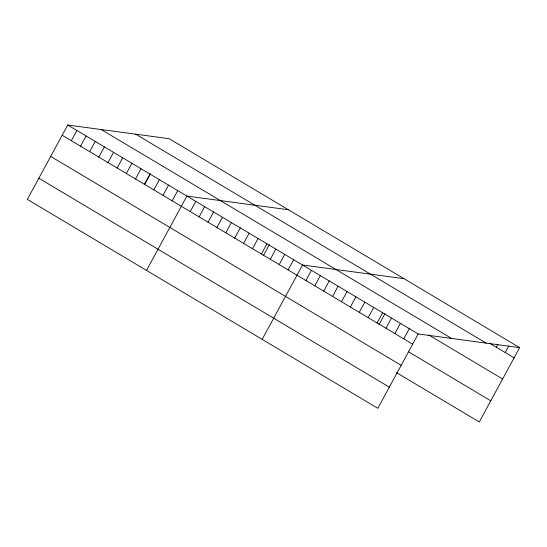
<?xml version="1.0" encoding="UTF-8"?>
<svg xmlns="http://www.w3.org/2000/svg" width="547" height="547" viewBox="0 0 547 547"><rect width="100%" height="100%" fill="white"/><g stroke="black" fill="none" stroke-linecap="round" stroke-linejoin="round"><path stroke-width="0.82" d="M519.65 347.625L169.167 138.692L67.719 125.031L27.35 199.375L377.833 408.308L418.202 333.957L519.65 347.625L479.281 421.969L396.472 372.61M71.342 140.709L76.888 130.494M80.505 146.172L86.05 135.957M89.674 151.635L95.219 141.42M98.836 157.098L104.381 146.883M108.005 162.562L113.55 152.346M117.174 168.025L122.719 157.816M126.336 173.495L131.882 163.28M135.506 178.958L141.051 168.743M144.237 184.612L150.158 173.707M144.668 184.421L150.22 174.206M153.837 189.884L159.382 179.669M163.006 195.347L168.551 185.132M172.168 200.811L177.713 190.602M146.514 270.409L186.883 196.065L288.331 209.733M190.233 211.58L195.778 201.364M199.129 216.885L204.674 206.67M208.031 222.185L213.576 211.976M216.927 227.49L222.472 217.275M225.822 232.796L231.367 222.581M234.718 238.095L240.263 227.887M243.613 243.401L249.158 233.186M252.516 248.707L258.061 238.492M261.411 254.006L266.957 243.798M263.401 255.647L269.322 244.741M270.307 259.312L275.852 249.097M279.202 264.618L284.748 254.403M288.098 269.917L293.643 259.709M262.177 339.359L302.546 265.008L403.987 278.676M305.896 280.529L311.441 270.314M314.792 285.828L320.337 275.62M323.687 291.134L329.232 280.919M332.583 296.44L338.128 286.225M341.478 301.739L347.03 291.53M350.381 307.045L355.926 296.83M359.276 312.351L364.822 302.135M368.172 317.65L373.717 307.441M377.068 322.956L382.613 312.74M379.057 324.59L384.979 313.691M385.963 328.262L391.508 318.046M394.866 333.561L400.411 323.352M403.761 338.866L409.306 328.651M496.314 347.229L497.893 344.309M505.209 352.535L508.772 345.971M489.469 343.154L514.105 357.841M135.69 134.186L486.174 343.113M101.195 129.536L451.678 338.463M428.698 334.942L502.611 379.003M67.719 125.031L418.202 333.957M62.173 135.239L412.657 344.172M408.65 351.851L490.775 400.807M50.68 156.408L401.163 365.334M38.844 178.213L389.327 387.139"/></g></svg>
